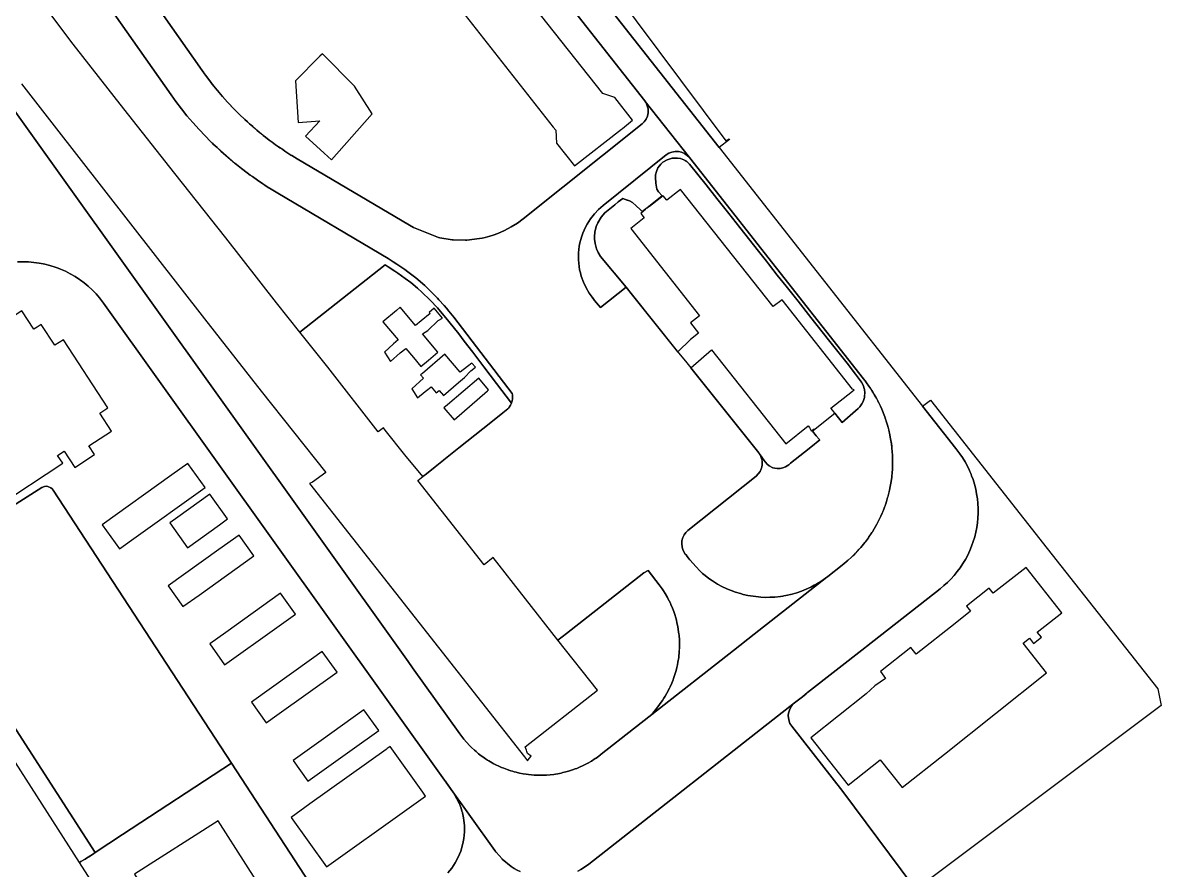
# Model space of a CAD drawing. Header units: metres. Extents: x 12119079 to 12120438, y 3530576 to 3532235.
# Drawn here: x 12119746 to 12120438, y 3530836 to 3531351 of the extents above; entities that cross this region are included whole.
import ezdxf

# ---------------------------------------------------------------- set-up
doc = ezdxf.new("R2010")
doc.units = ezdxf.units.M
for name, color, linetype in [('SURF_HOLE_Gravel Surface 2', 1, 'Continuous'), ('SURF_HOLE_Pavement Surface 1', 1, 'Continuous'), ('SURF_HOLE_Pavement Surface 6', 1, 'Continuous'), ('SURF_HOLE_Pavement Surface 7', 1, 'Continuous'), ('SURF_HOLE_Pavement Surface 9', 1, 'Continuous'), ('SURF_OUTER_Gravel Surface 1', 3, 'Continuous'), ('SURF_OUTER_Gravel Surface 2', 3, 'Continuous'), ('SURF_OUTER_Pavement Surface 1', 3, 'Continuous'), ('SURF_OUTER_Pavement Surface 10', 3, 'Continuous'), ('SURF_OUTER_Pavement Surface 12', 3, 'Continuous'), ('SURF_OUTER_Pavement Surface 15', 3, 'Continuous'), ('SURF_OUTER_Pavement Surface 2', 3, 'Continuous'), ('SURF_OUTER_Pavement Surface 3', 3, 'Continuous'), ('SURF_OUTER_Pavement Surface 6', 3, 'Continuous'), ('SURF_OUTER_Pavement Surface 7', 3, 'Continuous'), ('SURF_OUTER_Pavement Surface 8', 3, 'Continuous'), ('SURF_OUTER_Pavement Surface 9', 3, 'Continuous'), ('SURF_OUTER_Roadway Surface N1', 3, 'Continuous'), ('SURF_OUTER_Roadway Surface N2', 3, 'Continuous'), ('SURF_OUTER_Roadway Surface N5', 3, 'Continuous')]:
    doc.layers.add(name, color=color, linetype=linetype)

msp = doc.modelspace()

# ---------------------------------------------------------------- linework, layer by layer
at = {"layer": 'SURF_HOLE_Gravel Surface 2'}
for points in [[(12119973.0102, 3531176.5839), (12119964.6708, 3531169.6196), (12119974.0779, 3531158.7379), (12119971.2713, 3531156.3177), (12119965.8375, 3531151.1344), (12119969.3138, 3531145.5919), (12119975.1751, 3531150.8201), (12119978.7253, 3531153.362), (12119983.4472, 3531147.9), (12119987.9069, 3531142.5752), (12119992.5122, 3531146.4211), (12119998.1948, 3531151.1667), (12119988.8674, 3531162.3652), (12119992.0077, 3531164.4434), (12119998.4263, 3531170.4302), (12120001.013, 3531171.8782), (12119995.8449, 3531177.8967), (12119992.9541, 3531175.3634), (12119993.4614, 3531174.7534), (12119987.9795, 3531170.1944), (12119984.6037, 3531167.4427), (12119975.3129, 3531178.5069)], [(12119988.8079, 3531138.3396), (12119987.7092, 3531137.3962), (12119989.4287, 3531135.4215), (12119982.3644, 3531128.8948), (12119985.8496, 3531123.3752), (12119990.402, 3531127.2837), (12119992.0723, 3531128.6274), (12119994.0425, 3531130.1232), (12119997.2099, 3531126.4857), (12119998.9123, 3531127.9443), (12120001.6396, 3531124.8892), (12120010.7259, 3531132.7275), (12120014.4214, 3531135.9155), (12120018.2723, 3531139.8847), (12120021.0155, 3531142.0273), (12120018.8915, 3531144.6083), (12120016.228, 3531142.4112), (12120011.8176, 3531139.0019), (12120002.3934, 3531150.0051)], [(12120004.0634, 3531119.2869), (12120001.8242, 3531117.387), (12120008.0347, 3531110.1077), (12120028.4218, 3531127.8098), (12120028.9871, 3531128.3006), (12120023.1242, 3531135.4589)]]:
    msp.add_lwpolyline(points, close=True, dxfattribs=at)
at = {"layer": 'SURF_HOLE_Pavement Surface 1'}
msp.add_lwpolyline([(12119926.5031, 3531331.077), (12119911.7219, 3531316.16), (12119913.1988, 3531290.7771), (12119926.4223, 3531291.8584), (12119917.7864, 3531282.4705), (12119929.0272, 3531272.1946), (12119933.4557, 3531268.1463), (12119958.2164, 3531296.0939), (12119947.5925, 3531312.9166), (12119927.9591, 3531332.5463)], close=True, dxfattribs=at)
at = {"layer": 'SURF_HOLE_Pavement Surface 6'}
msp.add_lwpolyline([(12120312.6721, 3530986.3501), (12120289.0836, 3530967.7459), (12120285.8323, 3530971.7762), (12120267.243, 3530957.0995), (12120270.3156, 3530952.9864), (12120263.9112, 3530948.4295), (12120258.5531, 3530943.5776), (12120224.9215, 3530916.8649), (12120247.7113, 3530888.1713), (12120267.0597, 3530903.5348), (12120280.4963, 3530886.6174), (12120306.1679, 3530907.0069), (12120368.2645, 3530956.3269), (12120353.9959, 3530974.2919), (12120357.9081, 3530977.3753), (12120360.3708, 3530974.1821), (12120365.1159, 3530977.9607), (12120362.6048, 3530981.1264), (12120377.5587, 3530992.8755), (12120355.7977, 3531020.4456), (12120335.8458, 3531004.7037), (12120333.3738, 3531007.9009), (12120319.6218, 3530996.947), (12120322.064, 3530993.7574)], close=True, dxfattribs=at)
at = {"layer": 'SURF_HOLE_Pavement Surface 7'}
for points in [[(12119754.5326, 3531166.3925), (12119752.5793, 3531165.1161), (12119745.2855, 3531176.2775), (12119720.2498, 3531159.917), (12119717.1235, 3531164.8375), (12119676.9263, 3531138.474), (12119680.0805, 3531133.6663), (12119658.2262, 3531119.3857), (12119704.9066, 3531047.9524), (12119712.4406, 3531052.8757), (12119726.8255, 3531062.276), (12119729.971, 3531057.4627), (12119770.0764, 3531083.6709), (12119766.931, 3531088.4843), (12119770.9674, 3531091.122), (12119777.4869, 3531081.1454), (12119789.525, 3531089.0136), (12119786.047, 3531094.3358), (12119799.6941, 3531103.2246), (12119792.5979, 3531114.0842), (12119797.5708, 3531117.3339), (12119770.4748, 3531158.7975), (12119765.2926, 3531155.411), (12119757.0439, 3531168.0336)], [(12119836.4211, 3531076.6313), (12119794.1257, 3531046.3756), (12119804.5983, 3531031.7357), (12119811.9182, 3531036.972), (12119856.6536, 3531068.9732), (12119846.181, 3531083.613)], [(12119840.0395, 3531050.9407), (12119835.1595, 3531047.4499), (12119845.9218, 3531032.4049), (12119865.4425, 3531046.369), (12119870.3225, 3531049.8598), (12119859.5593, 3531064.9041)], [(12119865.1032, 3531031.371), (12119834.1955, 3531009.2642), (12119843.2127, 3530996.6571), (12119852.9731, 3531003.6382), (12119886.3209, 3531027.4902), (12119877.3037, 3531040.0973)], [(12119869.2622, 3530980.8641), (12119859.5018, 3530973.883), (12119868.519, 3530961.2759), (12119900.2303, 3530983.9573), (12119911.6273, 3530992.109), (12119902.6101, 3531004.7161)], [(12119921.4095, 3530964.6809), (12119884.8082, 3530938.5018), (12119893.8254, 3530925.8947), (12119900.3322, 3530930.5487), (12119936.9336, 3530956.7277), (12119927.9164, 3530969.3349)], [(12119927.1951, 3530915.3375), (12119910.1145, 3530903.1206), (12119919.1318, 3530890.5134), (12119946.1077, 3530909.8079), (12119962.24, 3530921.3465), (12119953.2228, 3530933.9537)], [(12119920.4195, 3530876.6805), (12119909.0325, 3530868.5359), (12119930.5575, 3530838.4415), (12119979.3587, 3530873.3477), (12119990.7463, 3530881.4915), (12119988.9915, 3530883.9262), (12119969.2213, 3530911.5859), (12119967.2673, 3530910.302), (12119966.7812, 3530909.8406)]]:
    msp.add_lwpolyline(points, close=True, dxfattribs=at)
at = {"layer": 'SURF_HOLE_Pavement Surface 9'}
msp.add_lwpolyline([(12119898.233, 3530813.8517), (12119864.5301, 3530866.4955), (12119813.6726, 3530833.9362), (12119818.9945, 3530825.5792), (12119819.4128, 3530824.8185), (12119820.6059, 3530823.0488), (12119833.9636, 3530802.0903), (12119834.9769, 3530799.4952), (12119835.4231, 3530796.3397), (12119837.0591, 3530797.2552), (12119851.6159, 3530774.5176), (12119864.7746, 3530782.9419), (12119922.5559, 3530692.6879), (12119965.4255, 3530625.7257), (12120003.193, 3530649.9046)], close=True, dxfattribs=at)
at = {"layer": 'SURF_OUTER_Gravel Surface 1'}
for points in [[(12120134.4745, 3531246.2252), (12120132.4353, 3531248.6342), (12120131.3072, 3531250.2184), (12120130.6959, 3531253.8688), (12120130.4633, 3531257.2722), (12120130.5985, 3531258.9354), (12120131.039, 3531260.9514), (12120131.8616, 3531263.1343), (12120132.8494, 3531264.439), (12120133.7293, 3531265.4284), (12120135.0435, 3531266.6057), (12120137.671, 3531268.1575), (12120139.4558, 3531268.7946), (12120140.648, 3531269.0353), (12120142.0423, 3531269.1621), (12120143.7898, 3531269.1621), (12120145.7549, 3531268.8142), (12120147.7273, 3531268.0953), (12120148.5683, 3531267.6626), (12120149.6279, 3531266.9912), (12120151.2811, 3531265.4936), (12120156.3432, 3531259.1768), (12120161.2427, 3531252.9085), (12120167.8606, 3531244.5464), (12120175.0818, 3531235.3749), (12120181.8379, 3531226.9475), (12120193.0782, 3531212.644), (12120198.0034, 3531206.5374), (12120199.3169, 3531204.8783), (12120204.5712, 3531198.0609), (12120209.8886, 3531191.4201), (12120217.18, 3531182.1545), (12120225.0527, 3531172.2858), (12120235.6877, 3531158.6551), (12120240.5415, 3531152.6156), (12120246.9673, 3531144.4687), (12120252.0473, 3531137.8495), (12120255.2164, 3531133.8846), (12120255.7773, 3531132.9563), (12120256.7388, 3531131.1723), (12120257.5728, 3531128.437), (12120257.7082, 3531126.5861), (12120257.6615, 3531125.0395), (12120257.4926, 3531123.6789), (12120256.8195, 3531121.1607), (12120256.0487, 3531119.8199), (12120254.7554, 3531118.0055), (12120253.7672, 3531116.9463), (12120243.9638, 3531108.4204), (12120239.502, 3531114.168), (12120238.2554, 3531115.8172), (12120237.1821, 3531117.1811), (12120250.2096, 3531127.4817), (12120251.3508, 3531128.37), (12120250.2565, 3531128.7936), (12120207.4401, 3531182.9876), (12120202.0648, 3531178.8741), (12120145.6225, 3531250.1018), (12120137.3951, 3531243.5903), (12120135.2786, 3531246.2955), (12120126.884, 3531239.7445), (12120125.36, 3531238.9582)], [(12120097.1422, 3531209.3812), (12120095.7576, 3531211.7479), (12120094.6984, 3531214.0887), (12120094.3852, 3531214.801), (12120093.7744, 3531217.3107), (12120093.4299, 3531219.8148), (12120093.4299, 3531221.5833), (12120093.6189, 3531224.0654), (12120094.4645, 3531227.6024), (12120095.4208, 3531229.8451), (12120097.4428, 3531233.2464), (12120099.8073, 3531235.8444), (12120103.819, 3531239.0411), (12120105.8341, 3531240.7996), (12120107.88, 3531242.5449), (12120110.6368, 3531244.4931), (12120112.2115, 3531243.8878), (12120112.6724, 3531243.7106), (12120114.6185, 3531243.0824), (12120116.4366, 3531242.213), (12120118.8016, 3531240.1533), (12120121.1661, 3531237.8057), (12120122.4815, 3531236.6632), (12120123.0143, 3531237.088), (12120124.519, 3531237.8989), (12120121.5334, 3531235.569), (12120123.6888, 3531232.8268), (12120115.4717, 3531226.3034), (12120157.2131, 3531173.338), (12120151.702, 3531168.9448), (12120156.5747, 3531162.7798), (12120151.723, 3531158.8918), (12120144.1832, 3531151.356), (12120116.6173, 3531185.8331), (12120112.6702, 3531190.7699)], [(12120152.0407, 3531141.7307), (12120164.5184, 3531152.7293), (12120209.69, 3531095.5783), (12120223.3915, 3531106.3548), (12120224.1384, 3531105.3995), (12120225.0869, 3531103.3492), (12120226.8965, 3531104.6434), (12120226.6299, 3531103.8638), (12120225.926, 3531103.3003), (12120228.2666, 3531100.4499), (12120230.1114, 3531098.3568), (12120230.3404, 3531097.9327), (12120224.89, 3531093.5526), (12120221.1073, 3531090.4539), (12120212.696, 3531083.7312), (12120211.5687, 3531082.851), (12120209.5219, 3531081.512), (12120207.9781, 3531080.9602), (12120206.4037, 3531080.5208), (12120204.5201, 3531080.5208), (12120203.1501, 3531080.6536), (12120201.8211, 3531081.0112), (12120199.671, 3531082.1903), (12120198.4238, 3531083.0997), (12120198.3246, 3531083.2213), (12120196.6425, 3531085.3637), (12120194.0543, 3531088.915), (12120193.4544, 3531089.7381), (12120193.2851, 3531089.9957)]]:
    msp.add_lwpolyline(points, close=True, dxfattribs=at)
at = {"layer": 'SURF_OUTER_Gravel Surface 2'}
msp.add_lwpolyline([(12119931.1952, 3531142.0181), (12119914.3523, 3531163.3041), (12119966.1602, 3531204.1949), (12119967.9554, 3531203.0806), (12119972.1211, 3531200.4146), (12119973.8038, 3531199.3074), (12119978.2708, 3531196.0438), (12119981.713, 3531193.4825), (12119985.8071, 3531190.0402), (12119988.3845, 3531187.675), (12119993.5911, 3531182.7977), (12119997.8863, 3531178.2522), (12120004.8817, 3531169.9316), (12120010.928, 3531162.303), (12120014.2656, 3531157.9205), (12120019.4942, 3531151.2332), (12120021.8977, 3531147.9696), (12120026.1253, 3531142.3643), (12120033.884, 3531132.2463), (12120042.9781, 3531120.2433), (12120042.9321, 3531120.1431), (12120042.3555, 3531119.0026), (12120041.5919, 3531117.8528), (12120041.1135, 3531117.2827), (12120040.6395, 3531116.7867), (12120037.7548, 3531114.4082), (12120025.5899, 3531104.7014), (12120010.9508, 3531093.0308), (12119991.1947, 3531077.3323), (12119988.9556, 3531075.5658), (12119978.1188, 3531088.7712), (12119966.051, 3531103.9087), (12119965.0765, 3531105.1558), (12119961.9601, 3531102.752)], close=True, dxfattribs=at)
at = {"layer": 'SURF_OUTER_Pavement Surface 1'}
for points in [[(12119967.2184, 3531503.1591), (12120123.9635, 3531303.987), (12120124.5976, 3531303.0097), (12120125.1223, 3531302.0331), (12120125.9986, 3531299.1639), (12120126.0382, 3531296.6555), (12120125.5953, 3531294.6541), (12120124.7749, 3531292.8218), (12120123.6575, 3531291.2503), (12120122.3445, 3531289.9897), (12120050.114, 3531232.309), (12120046.5937, 3531229.7024), (12120042.8141, 3531227.3139), (12120038.7943, 3531225.1783), (12120034.5593, 3531223.328), (12120031.8396, 3531222.3831), (12120029.8324, 3531221.7678), (12120026.9443, 3531220.9561), (12120025.0709, 3531220.5071), (12120023.4223, 3531220.2122), (12120015.7233, 3531219.2869), (12120014.9711, 3531219.2732), (12120007.5401, 3531219.443), (12120006.8764, 3531219.4837), (12119999.3763, 3531220.7319), (12119998.5711, 3531220.9107), (12119983.3341, 3531226.8988), (12119980.9047, 3531228.2946), (12119912.5951, 3531268.7386), (12119909.4429, 3531270.6636), (12119907.6041, 3531271.8322), (12119905.1089, 3531273.4455), (12119903.8325, 3531274.3051), (12119901.3719, 3531275.9895), (12119899.566, 3531277.2683), (12119897.4041, 3531278.8337), (12119895.6675, 3531280.1302), (12119893.4587, 3531281.8203), (12119892.0467, 3531282.9273), (12119889.7681, 3531284.7686), (12119888.0562, 3531286.1848), (12119885.6159, 3531288.2661), (12119884.4795, 3531289.2596), (12119882.4029, 3531291.128), (12119880.781, 3531292.6123), (12119877.5966, 3531295.638), (12119875.3325, 3531297.9036), (12119873.5472, 3531299.7229), (12119870.8832, 3531302.5337), (12119870.3185, 3531303.1429), (12119867.1855, 3531306.6462), (12119864.2285, 3531310.1228), (12119864.0496, 3531310.3408), (12119861.2595, 3531313.7966), (12119860.9917, 3531314.1328), (12119858.3256, 3531317.6107), (12119856.9926, 3531319.4402), (12119855.8525, 3531321.0153), (12119854.9212, 3531322.3121), (12119813.1039, 3531381.9835)], [(12120010.2509, 3531361.6217), (12120068.2495, 3531288.0345), (12120069.9878, 3531286.0991), (12120070.4094, 3531278.2298), (12120081.3023, 3531264.4404), (12120109.7714, 3531286.6755), (12120110.4941, 3531287.1457), (12120116.6151, 3531292.2779), (12120105.7137, 3531306.0617), (12120098.4231, 3531308.4215), (12120048.2425, 3531371.9998)]]:
    msp.add_lwpolyline(points, dxfattribs=at)
at = {"layer": 'SURF_OUTER_Pavement Surface 10'}
for points in [[(12120083.3116, 3530835.9201), (12120085.0929, 3530836.87), (12120086.813, 3530837.9017), (12120090.0494, 3530840.1872), (12120215.0349, 3530938.0747), (12120213.6297, 3530936.7349), (12120213.0605, 3530935.9253), (12120211.8932, 3530933.7567), (12120211.3788, 3530931.8828), (12120211.2506, 3530930.4382), (12120211.3125, 3530928.9803), (12120211.7467, 3530927.0569), (12120212.2848, 3530925.6731), (12120213.3277, 3530924.0358), (12120244.3965, 3530884.3504), (12120286.9649, 3530827.1447)], [(12120004.2593, 3530834.7747), (12120006.6074, 3530837.6717), (12120008.7214, 3530840.8514), (12120010.5546, 3530844.2855), (12120012.0648, 3530847.9361), (12120013.217, 3530851.7562), (12120013.6505, 3530853.7132), (12120013.9858, 3530855.692), (12120014.2214, 3530857.6851), (12120014.3566, 3530859.685), (12120014.3269, 3530863.6751), (12120014.0073, 3530866.658), (12120013.7565, 3530868.3231), (12120013.1462, 3530871.2604), (12120013.1142, 3530871.4146), (12120012.8239, 3530872.3489), (12120012.2816, 3530874.0944), (12120011.9813, 3530875.061), (12120011.7414, 3530875.6356), (12120011.7412, 3530875.6358), (12120011.5183, 3530876.2718), (12120011.2831, 3530876.7327), (12120008.3851, 3530882.4133), (12120008.2386, 3530882.7005), (12120007.7489, 3530883.3949), (12120003.052, 3530890.0557), (12120002.2911, 3530891.1347), (12120002.6103, 3530890.6884), (12120003.3107, 3530889.7092), (12120032.9307, 3530848.3079), (12120033.2951, 3530847.7997), (12120033.7246, 3530847.3068), (12120037.2384, 3530843.275), (12120037.3378, 3530843.1597), (12120037.3702, 3530843.1458), (12120042.7323, 3530838.7114), (12120044.6035, 3530837.501), (12120046.3775, 3530836.4835), (12120048.1987, 3530835.5591)]]:
    msp.add_lwpolyline(points, dxfattribs=at)
at = {"layer": 'SURF_OUTER_Pavement Surface 12'}
msp.add_lwpolyline([(12120050.5549, 3531444.1684), (12120173.3458, 3531279.5739), (12120175.2237, 3531280.8934), (12120175.525, 3531280.5105), (12120169.239, 3531275.5623), (12119975.3234, 3531521.9721)], dxfattribs=at)
at = {"layer": 'SURF_OUTER_Pavement Surface 15'}
msp.add_lwpolyline([(12119407.1387, 3531457.1433), (12119544.0163, 3531228.5479), (12119544.6708, 3531227.4199), (12119545.7905, 3531225.1579), (12119549.7057, 3531218.0693), (12119551.8561, 3531214.6369), (12119553.7824, 3531211.9057), (12119558.6817, 3531205.6002), (12119558.6884, 3531205.5934), (12119559.0461, 3531205.0342), (12119789.7901, 3530847.0996), (12119788.1855, 3530846.0428), (12119784.6456, 3530843.7001), (12119783.7902, 3530843.1666), (12119781.1317, 3530841.6608), (12119780.2559, 3530841.1656), (12119620.8196, 3531089.8225), (12119535.6741, 3531223.0282), (12119398.6725, 3531452.107)], dxfattribs=at)
at = {"layer": 'SURF_OUTER_Pavement Surface 2'}
msp.add_lwpolyline([(12119744.9473, 3531314.1912), (12119764.8053, 3531288.6751), (12119856.3766, 3531171.52), (12119890.8308, 3531127.5748), (12119930.0802, 3531078.0354), (12119921.9095, 3531072.27), (12119920.1961, 3531071.3906), (12120050.9578, 3530905.3261), (12120052.7808, 3530902.9441), (12120053.6127, 3530904.2675), (12120054.9234, 3530905.7768), (12120052.6861, 3530907.3207), (12120052.233, 3530908.5378), (12120052.1745, 3530909.3214), (12120051.3106, 3530911.3925), (12120095.166, 3530945.8724), (12120071.1998, 3530976.2788), (12120076.4621, 3530980.3252), (12120123.395, 3531017.0835), (12120126.1254, 3531018.5885), (12120132.8414, 3531009.8365), (12120134.6555, 3531007.3216), (12120135.4147, 3531006.1821), (12120136.4579, 3531004.5181), (12120137.8205, 3531002.1429), (12120138.1021, 3531001.619), (12120139.5831, 3530998.6332), (12120139.9033, 3530997.9281), (12120140.8963, 3530995.5699), (12120141.6502, 3530993.5633), (12120142.0376, 3530992.4386), (12120143.0036, 3530989.2487), (12120143.7913, 3530986.0102), (12120144.096, 3530984.4915), (12120144.3983, 3530982.7331), (12120144.7798, 3530979.8401), (12120144.8226, 3530979.4273), (12120145.0631, 3530976.103), (12120145.1097, 3530974.6718), (12120145.1189, 3530972.7706), (12120145.1014, 3530972.1938), (12120144.9898, 3530969.4402), (12120144.6316, 3530965.7654), (12120144.1795, 3530962.8264), (12120143.85, 3530961.1294), (12120143.5007, 3530959.5634), (12120143.0553, 3530957.8041), (12120141.4771, 3530952.8251), (12120141.2139, 3530952.1112), (12120140.3963, 3530950.0696), (12120139.0161, 3530947.0359), (12120137.4698, 3530944.0833), (12120136.3942, 3530942.2697), (12120135.5419, 3530940.9678), (12120134.7141, 3530939.6263), (12120133.8987, 3530938.4578), (12120131.8926, 3530935.7997), (12120128.2464, 3530931.0636), (12120117.1424, 3530922.2485), (12120097.5191, 3530906.8797), (12120095.9697, 3530905.7336), (12120094.3498, 3530904.5605), (12120093.8671, 3530904.2343), (12120091.5462, 3530902.7583), (12120089.4141, 3530901.5288), (12120089.4092, 3530901.5262), (12120087.8129, 3530900.6971), (12120086.5653, 3530900.0732), (12120085.6612, 3530899.6334), (12120085.0919, 3530899.374), (12120082.5978, 3530898.3204), (12120081.644, 3530897.9543), (12120079.4664, 3530897.1792), (12120077.5991, 3530896.5904), (12120075.9603, 3530896.128), (12120074.1671, 3530895.7197), (12120073.2317, 3530895.4676), (12120071.2281, 3530895.0675), (12120069.7607, 3530894.8191), (12120068.7923, 3530894.6755), (12120066.4402, 3530894.3934), (12120064.3061, 3530894.2184), (12120062.8627, 3530894.1531), (12120061.7785, 3530894.1211), (12120061.2014, 3530894.1121), (12120060.537, 3530894.1018), (12120058.7584, 3530894.1281), (12120056.7397, 3530894.2107), (12120055.1032, 3530894.3347), (12120053.3255, 3530894.5205), (12120051.9205, 3530894.7054), (12120050.0284, 3530895.0079), (12120047.8442, 3530895.4348), (12120045.84, 3530895.9012), (12120044.5975, 3530896.227), (12120043.5406, 3530896.5266), (12120042.4646, 3530896.8534), (12120040.3697, 3530897.5533), (12120038.2714, 3530898.342), (12120036.9341, 3530898.8921), (12120035.1962, 3530899.6641), (12120033.4804, 3530900.4923), (12120031.266, 3530901.6633), (12120029.2366, 3530902.8437), (12120028.3988, 3530903.3626), (12120027.1328, 3530904.1949), (12120025.6302, 3530905.2181), (12120025.2008, 3530905.5263), (12120023.7989, 3530906.5735), (12120022.9687, 3530907.2243), (12120021.4003, 3530908.5203), (12120020.4226, 3530909.375), (12120018.7445, 3530910.9325), (12120017.6247, 3530912.041), (12120015.5108, 3530914.3104), (12120014.0252, 3530916.0579), (12120011.583, 3530919.2258), (12119982.8526, 3530959.3943), (12119980.2176, 3530963.2388), (12119545.4099, 3531571.1502)], dxfattribs=at)
at = {"layer": 'SURF_OUTER_Pavement Surface 3'}
msp.add_lwpolyline([(12120086.6975, 3531193.7398), (12120085.369, 3531197.4327), (12120084.8394, 3531199.3364), (12120084.3928, 3531201.3177), (12120084.0482, 3531203.3167), (12120083.8041, 3531205.3439), (12120083.6633, 3531207.3918), (12120083.6278, 3531209.4524), (12120083.6988, 3531211.5176), (12120083.8767, 3531213.5791), (12120084.1609, 3531215.6286), (12120084.5502, 3531217.658), (12120085.0423, 3531219.6593), (12120085.4929, 3531221.1554), (12120086.3223, 3531223.5472), (12120087.1022, 3531225.4198), (12120087.9687, 3531227.2363), (12120088.9166, 3531228.9912), (12120091.0318, 3531232.2969), (12120093.3972, 3531235.3061), (12120095.9594, 3531237.9991), (12120098.6659, 3531240.3673), (12120137.0762, 3531271.0404), (12120138.7113, 3531272.1029), (12120140.5427, 3531272.8322), (12120142.515, 3531273.1941), (12120144.4647, 3531273.1601), (12120146.3706, 3531272.7484), (12120148.1943, 3531271.9559), (12120149.8251, 3531270.8181), (12120151.1746, 3531269.4107), (12120256.9561, 3531134.9968), (12120257.9222, 3531133.731), (12120259.2848, 3531131.9267), (12120260.2909, 3531130.5145), (12120260.7697, 3531129.8154), (12120261.8902, 3531128.1575), (12120262.0539, 3531127.9154), (12120262.6819, 3531126.8811), (12120263.544, 3531125.4612), (12120264.0833, 3531124.5728), (12120264.4736, 3531123.8525), (12120265.6485, 3531121.6845), (12120265.6486, 3531121.6844), (12120266.1724, 3531120.666), (12120266.3095, 3531120.3809), (12120267.2711, 3531118.3766), (12120268.1171, 3531116.6358), (12120268.9036, 3531114.6086), (12120269.5563, 3531112.9237), (12120269.8946, 3531111.9913), (12120270.4107, 3531110.5694), (12120270.412, 3531110.5659), (12120270.8385, 3531109.2535), (12120271.7333, 3531106.3439), (12120271.8123, 3531106.0326), (12120272.5817, 3531103.0014), (12120272.6701, 3531102.6138), (12120272.8147, 3531101.9796), (12120273.4989, 3531098.5834), (12120273.662, 3531097.4978), (12120273.9214, 3531095.7721), (12120273.9214, 3531095.772), (12120274.1639, 3531093.9063), (12120274.2997, 3531092.5473), (12120274.4252, 3531091.2918), (12120274.4986, 3531090.3909), (12120274.5763, 3531088.8476), (12120274.6692, 3531087.0049), (12120274.6802, 3531086.4188), (12120274.6845, 3531083.0807), (12120274.5772, 3531080.2004), (12120274.4296, 3531077.8954), (12120274.2047, 3531075.9259), (12120274.119, 3531075.1904), (12120273.8126, 3531072.592), (12120273.2463, 3531069.6038), (12120272.7854, 3531067.3372), (12120271.9818, 3531064.0664), (12120271.9813, 3531064.0642), (12120271.7825, 3531063.3548), (12120271.6393, 3531062.8637), (12120270.9456, 3531060.5388), (12120270.7173, 3531059.8215), (12120270.6693, 3531059.6705), (12120269.4904, 3531056.3311), (12120269.3193, 3531055.9024), (12120268.3139, 3531053.4481), (12120267.5368, 3531051.547), (12120265.0995, 3531046.6462), (12120263.4573, 3531043.8326), (12120262.3631, 3531042.047), (12120262.1467, 3531041.7221), (12120260.2712, 3531038.9075), (12120259.9714, 3531038.4733), (12120258.1559, 3531036.034), (12120257.7955, 3531035.5474), (12120255.2881, 3531032.4905), (12120255.0295, 3531032.2051), (12120252.8965, 3531029.8515), (12120252.8965, 3531029.8514), (12120252.3227, 3531029.2516), (12120252.0846, 3531029.0134), (12120250.5899, 3531027.5184), (12120250.5896, 3531027.5181), (12120249.4962, 3531026.4604), (12120247.583, 3531024.7246), (12120246.412, 3531023.7125), (12120244.0387, 3531021.7598), (12120235.3876, 3531014.9845), (12120235.3856, 3531014.9831), (12120232.4149, 3531012.8166), (12120231.0719, 3531011.921), (12120228.6134, 3531010.4099), (12120227.0577, 3531009.5308), (12120224.99, 3531008.441), (12120222.1475, 3531007.1269), (12120219.2282, 3531005.9585), (12120216.4826, 3531005.0235), (12120213.6116, 3531004.1976), (12120209.7524, 3531003.3201), (12120208.4929, 3531003.1033), (12120207.8804, 3531002.9128), (12120206.4636, 3531002.7839), (12120203.1503, 3531002.4306), (12120200.1265, 3531002.2655), (12120197.6566, 3531002.232), (12120194.5656, 3531002.3501), (12120193.1465, 3531002.48), (12120189.8821, 3531002.8545), (12120186.5969, 3531003.418), (12120183.9174, 3531004.0217), (12120182.1071, 3531004.4962), (12120179.2427, 3531005.3881), (12120173.8802, 3531007.3731), (12120170.7847, 3531008.8649), (12120168.165, 3531010.2992), (12120166.9796, 3531011.0067), (12120165.1286, 3531012.1875), (12120162.956, 3531013.7001), (12120161.6464, 3531014.6829), (12120159.9468, 3531016.0448), (12120159.1623, 3531016.7086), (12120157.4252, 3531018.2637), (12120155.222, 3531020.6868), (12120151.3977, 3531024.9478), (12120149.7609, 3531027.096), (12120149.0725, 3531028.1017), (12120148.6066, 3531028.551), (12120147.2331, 3531031.1309), (12120146.6769, 3531032.863), (12120146.4415, 3531034.7333), (12120146.5668, 3531036.649), (12120147.0607, 3531038.5156), (12120147.8726, 3531040.2044), (12120148.9496, 3531041.6705), (12120150.2031, 3531042.8608), (12120191.6995, 3531075.9427), (12120193.0183, 3531077.2076), (12120194.1401, 3531078.7863), (12120194.5945, 3531079.6794), (12120194.8308, 3531080.2893), (12120194.9622, 3531080.6285), (12120195.2338, 3531081.6206), (12120195.4028, 3531082.6408), (12120195.4654, 3531083.6731), (12120195.4217, 3531084.7008), (12120195.2821, 3531085.6569), (12120195.0307, 3531086.6798), (12120194.2889, 3531088.4688), (12120194.0543, 3531088.915), (12120196.6425, 3531085.3637), (12120197.1851, 3531084.6192), (12120198.3246, 3531083.2213), (12120198.4238, 3531083.0997), (12120199.671, 3531082.1903), (12120201.8211, 3531081.0112), (12120203.1501, 3531080.6536), (12120204.5201, 3531080.5208), (12120206.4037, 3531080.5208), (12120207.9781, 3531080.9602), (12120209.5219, 3531081.512), (12120211.5687, 3531082.851), (12120212.696, 3531083.7312), (12120221.1073, 3531090.4539), (12120224.89, 3531093.5526), (12120230.3404, 3531097.9327), (12120230.1114, 3531098.3568), (12120228.2666, 3531100.4499), (12120225.926, 3531103.3003), (12120226.6299, 3531103.8638), (12120239.502, 3531114.168), (12120243.9638, 3531108.4204), (12120253.7672, 3531116.9463), (12120254.7554, 3531118.0055), (12120256.0487, 3531119.8199), (12120256.8195, 3531121.1607), (12120257.4926, 3531123.6789), (12120257.6615, 3531125.0395), (12120257.7082, 3531125.4165), (12120257.7082, 3531126.5861), (12120257.5728, 3531128.437), (12120256.7388, 3531131.1723), (12120255.7773, 3531132.9563), (12120255.2164, 3531133.8846), (12120252.0473, 3531137.8495), (12120246.9673, 3531144.4687), (12120240.5415, 3531152.6156), (12120235.6877, 3531158.6551), (12120225.0527, 3531172.2858), (12120217.18, 3531182.1545), (12120209.8886, 3531191.4201), (12120204.5712, 3531198.0609), (12120199.3169, 3531204.8783), (12120198.8129, 3531205.5378), (12120198.0034, 3531206.5374), (12120193.0782, 3531212.644), (12120181.8379, 3531226.9475), (12120175.0818, 3531235.3749), (12120167.8606, 3531244.5464), (12120161.2427, 3531252.9085), (12120156.3432, 3531259.1768), (12120151.2811, 3531265.4936), (12120149.6279, 3531266.9912), (12120149.3052, 3531267.2836), (12120148.5683, 3531267.6626), (12120147.7273, 3531268.0953), (12120145.7549, 3531268.8142), (12120143.9914, 3531269.1621), (12120143.7898, 3531269.1621), (12120142.0423, 3531269.1621), (12120140.648, 3531269.0353), (12120139.4558, 3531268.7946), (12120137.671, 3531268.1575), (12120135.0435, 3531266.6057), (12120133.7293, 3531265.4284), (12120132.8494, 3531264.439), (12120131.8616, 3531263.1343), (12120131.039, 3531260.9514), (12120130.5985, 3531258.9354), (12120130.4633, 3531257.2722), (12120130.6959, 3531253.8688), (12120131.3072, 3531250.2184), (12120132.4353, 3531248.6342), (12120134.4745, 3531246.2252), (12120125.36, 3531238.9582), (12120123.0143, 3531237.088), (12120122.4815, 3531236.6632), (12120121.1661, 3531237.8057), (12120118.8016, 3531240.1533), (12120116.4366, 3531242.213), (12120114.6185, 3531243.0824), (12120112.2115, 3531243.8878), (12120110.6368, 3531244.4931), (12120107.88, 3531242.5449), (12120105.8341, 3531240.7996), (12120103.819, 3531239.0411), (12120099.8073, 3531235.8444), (12120097.4428, 3531233.2464), (12120095.4208, 3531229.8451), (12120094.4645, 3531227.6024), (12120093.6189, 3531224.0654), (12120093.4299, 3531221.5833), (12120093.4299, 3531219.8148), (12120093.7744, 3531217.3107), (12120094.3852, 3531214.801), (12120094.6984, 3531214.0887), (12120095.6379, 3531211.9526), (12120095.7576, 3531211.7479), (12120097.1422, 3531209.3812), (12120112.6702, 3531190.7699), (12120097.0317, 3531178.3025), (12120093.5198, 3531182.7075), (12120091.9988, 3531184.6584), (12120090.2361, 3531187.0859), (12120088.3357, 3531190.2806)], close=True, dxfattribs=at)
at = {"layer": 'SURF_OUTER_Pavement Surface 6'}
msp.add_lwpolyline([(12120286.9649, 3530827.1447), (12120244.3965, 3530884.3504), (12120213.3277, 3530924.0358), (12120212.2848, 3530925.6731), (12120211.7467, 3530927.0569), (12120211.3125, 3530928.9803), (12120211.2506, 3530930.4382), (12120211.3788, 3530931.8828), (12120211.8932, 3530933.7567), (12120213.0605, 3530935.9253), (12120213.6297, 3530936.7349), (12120215.0349, 3530938.0747), (12120219.8534, 3530941.8486), (12120222.1286, 3530943.6145), (12120223.0025, 3530944.315), (12120257.7792, 3530971.5518), (12120258.7576, 3530972.3997), (12120303.6723, 3531007.4949), (12120305.9019, 3531009.3293), (12120308.0583, 3531011.2856), (12120310.1318, 3531013.3597), (12120312.1133, 3531015.5461), (12120313.9939, 3531017.8388), (12120315.7651, 3531020.2306), (12120317.4196, 3531022.7136), (12120318.9503, 3531025.2789), (12120320.3515, 3531027.9172), (12120321.6182, 3531030.6187), (12120322.7463, 3531033.3728), (12120323.7331, 3531036.1691), (12120324.5768, 3531038.9967), (12120325.2765, 3531041.8448), (12120325.8327, 3531044.7027), (12120326.2466, 3531047.56), (12120326.5227, 3531050.4339), (12120326.6607, 3531053.3422), (12120326.657, 3531056.275), (12120326.5086, 3531059.222), (12120326.2137, 3531062.1726), (12120325.7714, 3531065.1158), (12120325.1822, 3531068.0407), (12120324.4472, 3531070.9362), (12120323.5691, 3531073.7916), (12120322.7109, 3531076.1563), (12120322.5512, 3531076.5962), (12120321.4466, 3531079.2251), (12120320.1156, 3531082.0136), (12120318.7097, 3531084.6079), (12120317.1877, 3531087.1148), (12120315.5572, 3531089.527), (12120313.8136, 3531091.855), (12120313.1093, 3531092.7499), (12120292.9127, 3531118.4133), (12120297.641, 3531122.1423), (12120368.6407, 3531031.98), (12120435.933, 3530946.6472), (12120438.0053, 3530936.4557), (12120291.2773, 3530826.6143)], dxfattribs=at)
at = {"layer": 'SURF_OUTER_Pavement Surface 7'}
for points in [[(12119742.5694, 3531206.0287), (12119745.9006, 3531206.1343), (12119749.2326, 3531206.0547), (12119752.555, 3531205.7903), (12119755.8576, 3531205.3417), (12119758.2323, 3531204.9025), (12119759.1302, 3531204.7105), (12119762.3626, 3531203.8986), (12119765.5451, 3531202.9084), (12119767.3649, 3531202.2532), (12119768.6676, 3531201.743), (12119771.7206, 3531200.406), (12119774.6946, 3531198.9016), (12119777.5805, 3531197.2343), (12119780.3694, 3531195.4094), (12119780.9765, 3531194.982), (12119783.0527, 3531193.4324), (12119785.622, 3531191.3095), (12119788.0695, 3531189.0472), (12119790.3876, 3531186.6525), (12119792.565, 3531184.1396), (12119794.9359, 3531181.0396), (12120002.2911, 3530891.1347), (12120002.6103, 3530890.6884), (12120003.052, 3530890.0557), (12120007.7489, 3530883.3949), (12120008.3851, 3530882.4133), (12120011.2831, 3530876.7327), (12120011.7412, 3530875.6358), (12120011.7414, 3530875.6356), (12120012.2816, 3530874.0944), (12120012.8239, 3530872.3489), (12120013.1462, 3530871.2604), (12120013.7565, 3530868.3231), (12120014.0073, 3530866.658), (12120014.3269, 3530863.6751), (12120014.3566, 3530859.685), (12120014.2214, 3530857.6851), (12120013.9858, 3530855.692), (12120013.6505, 3530853.7132), (12120013.217, 3530851.7562), (12120012.0648, 3530847.9361), (12120010.5546, 3530844.2855), (12120008.7214, 3530840.8514), (12120006.6074, 3530837.6717), (12120004.2593, 3530834.7747)], [(12119920.1904, 3530828.757), (12119872.7184, 3530901.3858), (12119764.1918, 3531067.4239), (12119763.6289, 3531068.1348), (12119762.9033, 3531068.7636), (12119761.0652, 3531069.5749), (12119760.0514, 3531069.6881), (12119759.0562, 3531069.5971), (12119757.3288, 3531068.9108), (12119712.6029, 3531040.5468)]]:
    msp.add_lwpolyline(points, dxfattribs=at)
at = {"layer": 'SURF_OUTER_Pavement Surface 8'}
msp.add_lwpolyline([(12119793.6271, 3531367.9566), (12119835.9871, 3531307.5213), (12119838.9583, 3531303.4396), (12119842.3329, 3531299.0326), (12119845.6586, 3531294.9179), (12119849.207, 3531290.75), (12119852.9656, 3531286.56), (12119856.6142, 3531282.7032), (12119859.9925, 3531279.2974), (12119860.9983, 3531278.3019), (12119861.1849, 3531278.1191), (12119861.0909, 3531278.2139), (12119861.1392, 3531278.1681), (12119861.638, 3531277.6948), (12119863.9058, 3531275.5452), (12119866.2143, 3531273.413), (12119874.9526, 3531265.9312), (12119875.8018, 3531265.1918), (12119878.7265, 3531262.8758), (12119882.2657, 3531260.1676), (12119884.0913, 3531258.8449), (12119884.2104, 3531258.7363), (12119885.4507, 3531257.8606), (12119888.5175, 3531255.6954), (12119891.8614, 3531253.4337), (12119892.8946, 3531252.7658), (12119892.9382, 3531252.7231), (12119894.4248, 3531251.7764), (12119896.749, 3531250.2964), (12119900.8845, 3531247.7741), (12119967.9454, 3531208.0647), (12119970.377, 3531206.555), (12119971.0489, 3531206.1175), (12119973.3439, 3531204.6832), (12119978.0704, 3531201.4063), (12119979.9613, 3531200.0365), (12119984.8044, 3531196.3225), (12119990.2378, 3531191.7248), (12119991.739, 3531190.3252), (12119998.0014, 3531183.9299), (12119998.8316, 3531183.0557), (12120001.9496, 3531179.64), (12120003.4211, 3531177.9508), (12120004.9593, 3531176.1285), (12120007.8579, 3531172.5247), (12120043.4179, 3531126.195), (12120043.6205, 3531125.2051), (12120043.6438, 3531122.9016), (12120043.4144, 3531121.5847), (12120043.0265, 3531120.349), (12120042.9781, 3531120.2433), (12120033.884, 3531132.2463), (12120026.1253, 3531142.3643), (12120021.8977, 3531147.9696), (12120019.4942, 3531151.2332), (12120014.2656, 3531157.9205), (12120010.928, 3531162.303), (12120004.8817, 3531169.9316), (12119997.8863, 3531178.2522), (12119993.5911, 3531182.7977), (12119988.3845, 3531187.675), (12119985.8071, 3531190.0402), (12119981.713, 3531193.4825), (12119978.2708, 3531196.0438), (12119973.8038, 3531199.3074), (12119972.1211, 3531200.4146), (12119967.9554, 3531203.0806), (12119966.1602, 3531204.1949), (12119914.3523, 3531163.3041), (12119900.1697, 3531181.2281), (12119869.3449, 3531220.5959), (12119838.2728, 3531259.7684), (12119807.3539, 3531299.063), (12119776.4823, 3531338.3929), (12119746.5055, 3531378.4103)], dxfattribs=at)
at = {"layer": 'SURF_OUTER_Pavement Surface 9'}
msp.add_lwpolyline([(12119780.2559, 3530841.1656), (12119781.1317, 3530841.6608), (12119783.4451, 3530842.9513), (12119783.7902, 3530843.1666), (12119784.6456, 3530843.7001), (12119787.0127, 3530845.2499), (12119788.1855, 3530846.0428), (12119789.7901, 3530847.0996), (12119806.4942, 3530858.1001), (12119872.7184, 3530901.3858), (12119920.1904, 3530828.757), (12119920.8623, 3530827.6978), (12120013.9631, 3530680.9923), (12120014.9028, 3530679.4809), (12120022.022, 3530668.2607), (12120022.709, 3530667.2113), (12120023.3749, 3530666.162), (12120026.6321, 3530660.995), (12120028.2561, 3530658.4707), (12120042.184, 3530636.5245), (12120042.014, 3530636.421), (12120044.338, 3530633.162), (12119950.333, 3530575.9132)], close=True, dxfattribs=at)
at = {"layer": 'SURF_OUTER_Roadway Surface N1'}
msp.add_lwpolyline([(12119813.1039, 3531381.9835), (12119854.9212, 3531322.3121), (12119855.8525, 3531321.0153), (12119856.1822, 3531320.535), (12119856.9926, 3531319.4402), (12119858.3256, 3531317.6107), (12119860.1363, 3531315.2293), (12119860.9917, 3531314.1328), (12119861.2595, 3531313.7966), (12119862.7489, 3531311.9265), (12119864.0496, 3531310.3408), (12119864.2285, 3531310.1228), (12119865.7833, 3531308.2729), (12119867.1855, 3531306.6462), (12119870.3185, 3531303.1429), (12119870.8832, 3531302.5337), (12119871.6992, 3531301.6534), (12119873.5472, 3531299.7229), (12119875.3325, 3531297.9036), (12119876.8421, 3531296.3765), (12119877.5966, 3531295.638), (12119880.781, 3531292.6123), (12119882.4029, 3531291.128), (12119883.6958, 3531289.9447), (12119884.4795, 3531289.2596), (12119885.6159, 3531288.2661), (12119887.2411, 3531286.8592), (12119888.0562, 3531286.1848), (12119889.7681, 3531284.7686), (12119890.8623, 3531283.8634), (12119892.0467, 3531282.9273), (12119893.4587, 3531281.8203), (12119895.6675, 3531280.1302), (12119897.4041, 3531278.8337), (12119899.566, 3531277.2683), (12119901.3719, 3531275.9895), (12119902.1595, 3531275.4318), (12119903.8325, 3531274.3051), (12119905.1089, 3531273.4455), (12119905.58, 3531273.1282), (12119907.6041, 3531271.8322), (12119908.8937, 3531270.9985), (12119909.4429, 3531270.6636), (12119910.0283, 3531270.2915), (12119912.5951, 3531268.7386), (12119980.9047, 3531228.2946), (12119983.3341, 3531226.8988), (12119998.5711, 3531220.9107), (12119998.8054, 3531220.8186), (12119999.3763, 3531220.7319), (12120006.8764, 3531219.4837), (12120007.0552, 3531219.4541), (12120007.5401, 3531219.443), (12120014.9711, 3531219.2732), (12120015.5073, 3531219.2609), (12120015.7233, 3531219.2869), (12120023.4223, 3531220.2122), (12120025.0709, 3531220.5071), (12120026.9443, 3531220.9561), (12120029.8324, 3531221.7678), (12120031.8396, 3531222.3831), (12120034.5593, 3531223.328), (12120038.7943, 3531225.1783), (12120042.8141, 3531227.3139), (12120046.5937, 3531229.7024), (12120050.114, 3531232.309), (12120122.3445, 3531289.9897), (12120123.0189, 3531290.5797), (12120123.6575, 3531291.2503), (12120124.2472, 3531291.9992), (12120124.7749, 3531292.8218), (12120125.5953, 3531294.6541), (12120126.0382, 3531296.6555), (12120125.9986, 3531299.1639), (12120125.1223, 3531302.0331), (12120124.5976, 3531303.0097), (12120124.3075, 3531303.5498), (12120151.1746, 3531269.4107), (12120149.8251, 3531270.8181), (12120148.1943, 3531271.9559), (12120146.3706, 3531272.7484), (12120144.4647, 3531273.1601), (12120142.515, 3531273.1941), (12120140.5427, 3531272.8322), (12120138.7113, 3531272.1029), (12120137.0762, 3531271.0404), (12120098.6659, 3531240.3673), (12120095.9594, 3531237.9991), (12120093.3972, 3531235.3061), (12120091.0318, 3531232.2969), (12120088.9166, 3531228.9912), (12120087.9687, 3531227.2363), (12120087.1022, 3531225.4198), (12120086.3223, 3531223.5472), (12120085.6342, 3531221.6248), (12120085.4929, 3531221.1554), (12120085.0423, 3531219.6593), (12120084.5502, 3531217.658), (12120084.1609, 3531215.6286), (12120083.8767, 3531213.5791), (12120083.6988, 3531211.5176), (12120083.6278, 3531209.4524), (12120083.6633, 3531207.3918), (12120083.8041, 3531205.3439), (12120084.0482, 3531203.3167), (12120084.3928, 3531201.3177), (12120084.8394, 3531199.3364), (12120085.369, 3531197.4327), (12120086.6975, 3531193.7398), (12120088.3357, 3531190.2806), (12120090.2361, 3531187.0859), (12120091.9988, 3531184.6584), (12120092.3492, 3531184.1759), (12120093.5198, 3531182.7075), (12120097.0317, 3531178.3025), (12120112.6702, 3531190.7699), (12120116.6173, 3531185.8331), (12120143.6439, 3531151.9178), (12120149.6667, 3531144.7086), (12120152.0407, 3531141.7307), (12120193.2851, 3531089.9957), (12120193.4544, 3531089.7381), (12120194.2889, 3531088.4688), (12120195.0307, 3531086.6798), (12120195.4217, 3531084.7008), (12120195.4654, 3531083.6731), (12120195.4028, 3531082.6408), (12120195.2338, 3531081.6206), (12120194.8308, 3531080.2893), (12120194.1401, 3531078.7863), (12120193.0183, 3531077.2076), (12120191.6995, 3531075.9427), (12120150.2031, 3531042.8608), (12120148.9496, 3531041.6705), (12120147.8726, 3531040.2044), (12120147.0607, 3531038.5156), (12120146.5668, 3531036.649), (12120146.4415, 3531034.7333), (12120146.6769, 3531032.863), (12120147.2331, 3531031.1309), (12120148.6066, 3531028.551), (12120149.0725, 3531028.1017), (12120149.7609, 3531027.096), (12120151.2153, 3531025.1518), (12120151.3977, 3531024.9478), (12120155.222, 3531020.6868), (12120157.4252, 3531018.2637), (12120159.1623, 3531016.7086), (12120159.9468, 3531016.0448), (12120161.6464, 3531014.6829), (12120162.956, 3531013.7001), (12120165.1286, 3531012.1875), (12120166.9796, 3531011.0067), (12120168.165, 3531010.2992), (12120170.7847, 3531008.8649), (12120173.8802, 3531007.3731), (12120179.2427, 3531005.3881), (12120182.1071, 3531004.4962), (12120183.9174, 3531004.0217), (12120186.5969, 3531003.418), (12120189.8821, 3531002.8545), (12120193.1465, 3531002.48), (12120194.5656, 3531002.3501), (12120197.6566, 3531002.232), (12120200.1265, 3531002.2655), (12120200.7707, 3531002.2743), (12120203.1503, 3531002.4306), (12120206.4636, 3531002.7839), (12120207.8804, 3531002.9128), (12120208.4929, 3531003.1033), (12120209.7524, 3531003.3201), (12120213.6116, 3531004.1976), (12120216.221, 3531004.9357), (12120216.4826, 3531005.0235), (12120219.2282, 3531005.9585), (12120222.1475, 3531007.1269), (12120224.99, 3531008.441), (12120227.0577, 3531009.5308), (12120227.7451, 3531009.8931), (12120228.6134, 3531010.4099), (12120231.0719, 3531011.921), (12120232.4149, 3531012.8166), (12120235.3856, 3531014.9831), (12120235.3876, 3531014.9845), (12120234.7197, 3531014.4611), (12120190.559, 3530979.8856), (12120177.8452, 3530969.909), (12120128.2464, 3530931.0636), (12120131.8926, 3530935.7997), (12120133.8987, 3530938.4578), (12120134.7141, 3530939.6263), (12120135.5419, 3530940.9678), (12120136.3942, 3530942.2697), (12120137.4698, 3530944.0833), (12120139.0161, 3530947.0359), (12120139.3755, 3530947.7841), (12120140.3963, 3530950.0696), (12120141.2139, 3530952.1112), (12120141.4771, 3530952.8251), (12120143.0553, 3530957.8041), (12120143.5007, 3530959.5634), (12120143.85, 3530961.1294), (12120144.1795, 3530962.8264), (12120144.6316, 3530965.7654), (12120144.9898, 3530969.4402), (12120145.0484, 3530970.4483), (12120145.1014, 3530972.1938), (12120145.1189, 3530972.7706), (12120145.1097, 3530974.6718), (12120145.0631, 3530976.103), (12120144.8226, 3530979.4273), (12120144.7798, 3530979.8401), (12120144.3983, 3530982.7331), (12120144.096, 3530984.4915), (12120143.7913, 3530986.0102), (12120143.0036, 3530989.2487), (12120142.0376, 3530992.4386), (12120141.6502, 3530993.5633), (12120140.8963, 3530995.5699), (12120139.9033, 3530997.9281), (12120139.5831, 3530998.6332), (12120138.1021, 3531001.619), (12120137.8205, 3531002.1429), (12120136.4579, 3531004.5181), (12120135.4147, 3531006.1821), (12120134.6555, 3531007.3216), (12120132.8414, 3531009.8365), (12120126.1254, 3531018.5885), (12120123.395, 3531017.0835), (12120076.4621, 3530980.3252), (12120071.1998, 3530976.2788), (12120031.8442, 3531026.3685), (12120026.4148, 3531022.057), (12119986.0762, 3531073.2778), (12119988.9556, 3531075.5658), (12119991.1947, 3531077.3323), (12120001.9015, 3531085.8165), (12120010.9508, 3531093.0308), (12120025.5899, 3531104.7014), (12120034.3698, 3531111.6171), (12120037.7548, 3531114.4082), (12120040.6395, 3531116.7867), (12120040.827, 3531116.9413), (12120041.1135, 3531117.2827), (12120041.4407, 3531117.6251), (12120041.5919, 3531117.8528), (12120041.8446, 3531118.1539), (12120042.5199, 3531119.2439), (12120042.9321, 3531120.1431), (12120042.9781, 3531120.2433), (12120043.0265, 3531120.349), (12120043.4144, 3531121.5847), (12120043.6438, 3531122.9016), (12120043.6205, 3531125.2051), (12120043.4179, 3531126.195), (12120007.8579, 3531172.5247), (12120004.9593, 3531176.1285), (12120003.4211, 3531177.9508), (12120001.9496, 3531179.64), (12119998.8316, 3531183.0557), (12119998.0014, 3531183.9299), (12119991.739, 3531190.3252), (12119990.2378, 3531191.7248), (12119984.8044, 3531196.3225), (12119979.9613, 3531200.0365), (12119978.0704, 3531201.4063), (12119973.3439, 3531204.6832), (12119971.0489, 3531206.1175), (12119970.377, 3531206.555), (12119967.9454, 3531208.0647), (12119900.8845, 3531247.7741), (12119896.749, 3531250.2964), (12119894.4248, 3531251.7764), (12119892.8946, 3531252.7658), (12119891.8614, 3531253.4337), (12119888.5175, 3531255.6954), (12119885.4507, 3531257.8606), (12119884.0913, 3531258.8449), (12119882.2657, 3531260.1676), (12119878.7265, 3531262.8758), (12119875.8018, 3531265.1918), (12119874.9526, 3531265.9312), (12119863.9058, 3531275.5452), (12119861.638, 3531277.6948), (12119861.1849, 3531278.1191), (12119861.1392, 3531278.1681), (12119861.0909, 3531278.2139), (12119860.9983, 3531278.3019), (12119859.9925, 3531279.2974), (12119856.6142, 3531282.7032), (12119852.9656, 3531286.56), (12119849.207, 3531290.75), (12119845.6586, 3531294.9179), (12119842.3329, 3531299.0326), (12119838.9583, 3531303.4396), (12119835.9871, 3531307.5213), (12119793.6271, 3531367.9566)], dxfattribs=at)
at = {"layer": 'SURF_OUTER_Roadway Surface N2'}
for points in [[(12119545.4099, 3531571.1502), (12119980.2176, 3530963.2388), (12119982.8526, 3530959.3943), (12120011.583, 3530919.2258), (12120014.0252, 3530916.0579), (12120015.5108, 3530914.3104), (12120017.6247, 3530912.041), (12120018.7445, 3530910.9325), (12120020.4226, 3530909.375), (12120021.4003, 3530908.5203), (12120022.9687, 3530907.2243), (12120023.7989, 3530906.5735), (12120025.2008, 3530905.5263), (12120025.6302, 3530905.2181), (12120026.504, 3530904.6083), (12120027.1328, 3530904.1949), (12120028.3988, 3530903.3626), (12120029.2366, 3530902.8437), (12120031.266, 3530901.6633), (12120032.2072, 3530901.1512), (12120033.4804, 3530900.4923), (12120035.1962, 3530899.6641), (12120036.9341, 3530898.8921), (12120038.2714, 3530898.342), (12120040.3697, 3530897.5533), (12120041.3985, 3530897.1989), (12120042.4646, 3530896.8534), (12120043.5406, 3530896.5266), (12120044.5975, 3530896.227), (12120045.84, 3530895.9012), (12120047.8442, 3530895.4348), (12120050.0284, 3530895.0079), (12120051.9205, 3530894.7054), (12120053.3255, 3530894.5205), (12120055.1032, 3530894.3347), (12120056.7397, 3530894.2107), (12120057.7642, 3530894.1559), (12120058.7584, 3530894.1281), (12120059.7982, 3530894.099), (12120060.537, 3530894.1018), (12120061.2014, 3530894.1121), (12120061.5762, 3530894.1057), (12120061.7785, 3530894.1211), (12120062.8627, 3530894.1531), (12120063.1307, 3530894.1546), (12120064.3061, 3530894.2184), (12120066.4402, 3530894.3934), (12120068.7923, 3530894.6755), (12120069.7607, 3530894.8191), (12120071.2281, 3530895.0675), (12120073.2317, 3530895.4676), (12120074.1671, 3530895.7197), (12120075.9603, 3530896.128), (12120077.5991, 3530896.5904), (12120079.4664, 3530897.1792), (12120080.5917, 3530897.5667), (12120081.644, 3530897.9543), (12120082.5978, 3530898.3204), (12120085.0919, 3530899.374), (12120085.6612, 3530899.6334), (12120086.5653, 3530900.0732), (12120087.8129, 3530900.6971), (12120088.647, 3530901.1142), (12120089.4092, 3530901.5262), (12120089.4141, 3530901.5288), (12120090.027, 3530901.8703), (12120091.5462, 3530902.7583), (12120093.8671, 3530904.2343), (12120094.3498, 3530904.5605), (12120095.9697, 3530905.7336), (12120097.0492, 3530906.5154), (12120097.5191, 3530906.8797), (12120117.1424, 3530922.2485), (12120128.2464, 3530931.0636), (12120177.8452, 3530969.909), (12120190.559, 3530979.8856), (12120234.7197, 3531014.4611), (12120235.3856, 3531014.9831), (12120235.3876, 3531014.9845), (12120244.0387, 3531021.7598), (12120246.412, 3531023.7125), (12120247.0062, 3531024.2014), (12120247.583, 3531024.7246), (12120249.4962, 3531026.4604), (12120249.8814, 3531026.8098), (12120250.5896, 3531027.5181), (12120250.5899, 3531027.5184), (12120251.6238, 3531028.521), (12120252.0846, 3531029.0134), (12120252.3227, 3531029.2516), (12120252.6462, 3531029.5752), (12120252.8965, 3531029.8514), (12120252.8965, 3531029.8515), (12120254.4066, 3531031.4941), (12120255.0295, 3531032.2051), (12120255.2881, 3531032.4905), (12120257.7955, 3531035.5474), (12120258.1559, 3531036.034), (12120258.7886, 3531036.8559), (12120259.9714, 3531038.4733), (12120260.2712, 3531038.9075), (12120261.1026, 3531040.1119), (12120262.1467, 3531041.7221), (12120262.3631, 3531042.047), (12120263.4573, 3531043.8326), (12120265.0995, 3531046.6462), (12120267.5368, 3531051.547), (12120268.3139, 3531053.4481), (12120268.6396, 3531054.2), (12120269.3193, 3531055.9024), (12120269.4904, 3531056.3311), (12120270.0791, 3531057.926), (12120270.6693, 3531059.6705), (12120270.7173, 3531059.8215), (12120270.7812, 3531059.9877), (12120270.9456, 3531060.5388), (12120271.3469, 3531061.7996), (12120271.6393, 3531062.8637), (12120271.7825, 3531063.3548), (12120271.906, 3531063.7578), (12120271.9813, 3531064.0642), (12120271.9818, 3531064.0664), (12120272.111, 3531064.5276), (12120272.7854, 3531067.3372), (12120273.2463, 3531069.6038), (12120273.8126, 3531072.592), (12120274.119, 3531075.1904), (12120274.1534, 3531075.3922), (12120274.2047, 3531075.9259), (12120274.4296, 3531077.8954), (12120274.5772, 3531080.2004), (12120274.6845, 3531083.0807), (12120274.7052, 3531085.0883), (12120274.6802, 3531086.4188), (12120274.6692, 3531087.0049), (12120274.6618, 3531087.3964), (12120274.5763, 3531088.8476), (12120274.4986, 3531090.3909), (12120274.4818, 3531090.725), (12120274.4252, 3531091.2918), (12120274.2997, 3531092.5473), (12120274.2317, 3531093.3843), (12120274.1639, 3531093.9063), (12120274.0886, 3531094.6591), (12120273.9214, 3531095.772), (12120273.9214, 3531095.7721), (12120273.855, 3531096.2825), (12120273.662, 3531097.4978), (12120273.4989, 3531098.5834), (12120272.8147, 3531101.9796), (12120272.7132, 3531102.4832), (12120272.6701, 3531102.6138), (12120272.5817, 3531103.0014), (12120272.0914, 3531105.0236), (12120271.8123, 3531106.0326), (12120271.7333, 3531106.3439), (12120270.8385, 3531109.2535), (12120270.5302, 3531110.2707), (12120270.412, 3531110.5659), (12120270.4107, 3531110.5694), (12120270.2439, 3531111.0823), (12120269.8946, 3531111.9913), (12120269.5563, 3531112.9237), (12120269.2054, 3531113.8906), (12120268.9036, 3531114.6086), (12120268.1171, 3531116.6358), (12120267.2711, 3531118.3766), (12120266.4194, 3531120.1857), (12120266.3095, 3531120.3809), (12120266.1724, 3531120.666), (12120265.9504, 3531121.1275), (12120265.6486, 3531121.6844), (12120265.6485, 3531121.6845), (12120264.8681, 3531123.1735), (12120264.4736, 3531123.8525), (12120264.0833, 3531124.5728), (12120263.544, 3531125.4612), (12120263.0806, 3531126.2587), (12120262.6819, 3531126.8811), (12120262.0539, 3531127.9154), (12120261.8902, 3531128.1575), (12120261.449, 3531128.8444), (12120260.7697, 3531129.8154), (12120260.2909, 3531130.5145), (12120259.88, 3531131.1317), (12120259.2848, 3531131.9267), (12120257.9222, 3531133.731), (12120257.5747, 3531134.2106), (12120256.9561, 3531134.9968), (12120151.1746, 3531269.4107), (12120124.3075, 3531303.5498), (12120123.9635, 3531303.987), (12119967.2184, 3531503.1591)], [(12119975.3234, 3531521.9721), (12120169.239, 3531275.5623), (12120292.9127, 3531118.4133), (12120313.1093, 3531092.7499), (12120315.5572, 3531089.527), (12120317.1877, 3531087.1148), (12120318.7097, 3531084.6079), (12120320.1156, 3531082.0136), (12120321.4466, 3531079.2251), (12120322.7109, 3531076.1563), (12120323.5691, 3531073.7916), (12120324.4472, 3531070.9362), (12120325.1822, 3531068.0407), (12120325.7714, 3531065.1158), (12120326.2137, 3531062.1726), (12120326.5086, 3531059.222), (12120326.657, 3531056.275), (12120326.6607, 3531053.3422), (12120326.5227, 3531050.4339), (12120326.2466, 3531047.56), (12120325.8327, 3531044.7027), (12120325.2765, 3531041.8448), (12120324.5768, 3531038.9967), (12120323.7331, 3531036.1691), (12120322.7463, 3531033.3728), (12120321.6182, 3531030.6187), (12120320.3515, 3531027.9172), (12120318.9503, 3531025.2789), (12120317.4196, 3531022.7136), (12120315.7651, 3531020.2306), (12120313.9939, 3531017.8388), (12120312.1133, 3531015.5461), (12120310.1318, 3531013.3597), (12120308.0583, 3531011.2856), (12120305.9019, 3531009.3293), (12120303.6723, 3531007.4949), (12120258.7576, 3530972.3997), (12120257.7792, 3530971.5518), (12120223.0025, 3530944.315), (12120219.8534, 3530941.8486), (12120215.0349, 3530938.0747), (12120090.0494, 3530840.1872), (12120086.813, 3530837.9017), (12120085.0929, 3530836.87), (12120083.3116, 3530835.9201)], [(12120048.1987, 3530835.5591), (12120046.3775, 3530836.4835), (12120044.6035, 3530837.501), (12120042.7323, 3530838.7114), (12120037.3702, 3530843.1458), (12120037.2384, 3530843.275), (12120033.7246, 3530847.3068), (12120032.9307, 3530848.3079), (12120003.3107, 3530889.7092), (12120003.052, 3530890.0557), (12120002.6103, 3530890.6884), (12120002.2911, 3530891.1347), (12119794.9359, 3531181.0396), (12119792.565, 3531184.1396), (12119790.3876, 3531186.6525), (12119788.0695, 3531189.0472), (12119785.622, 3531191.3095), (12119783.0527, 3531193.4324), (12119780.9765, 3531194.982), (12119780.3694, 3531195.4094), (12119777.5805, 3531197.2343), (12119774.6946, 3531198.9016), (12119771.7206, 3531200.406), (12119768.6676, 3531201.743), (12119767.3649, 3531202.2532), (12119765.5451, 3531202.9084), (12119762.3626, 3531203.8986), (12119759.1302, 3531204.7105), (12119758.2323, 3531204.9025), (12119755.8576, 3531205.3417), (12119752.555, 3531205.7903), (12119749.2326, 3531206.0547), (12119745.9006, 3531206.1343), (12119742.5694, 3531206.0287)]]:
    msp.add_lwpolyline(points, dxfattribs=at)
at = {"layer": 'SURF_OUTER_Roadway Surface N5'}
msp.add_lwpolyline([(12119712.6029, 3531040.5468), (12119757.3288, 3531068.9108), (12119759.0562, 3531069.5971), (12119760.0514, 3531069.6881), (12119761.0652, 3531069.5749), (12119762.9033, 3531068.7636), (12119763.6289, 3531068.1348), (12119764.1918, 3531067.4239), (12119872.7184, 3530901.3858), (12119806.4942, 3530858.1001), (12119789.7901, 3530847.0996), (12119559.0461, 3531205.0342)], dxfattribs=at)

doc.saveas('drawing.dxf')
